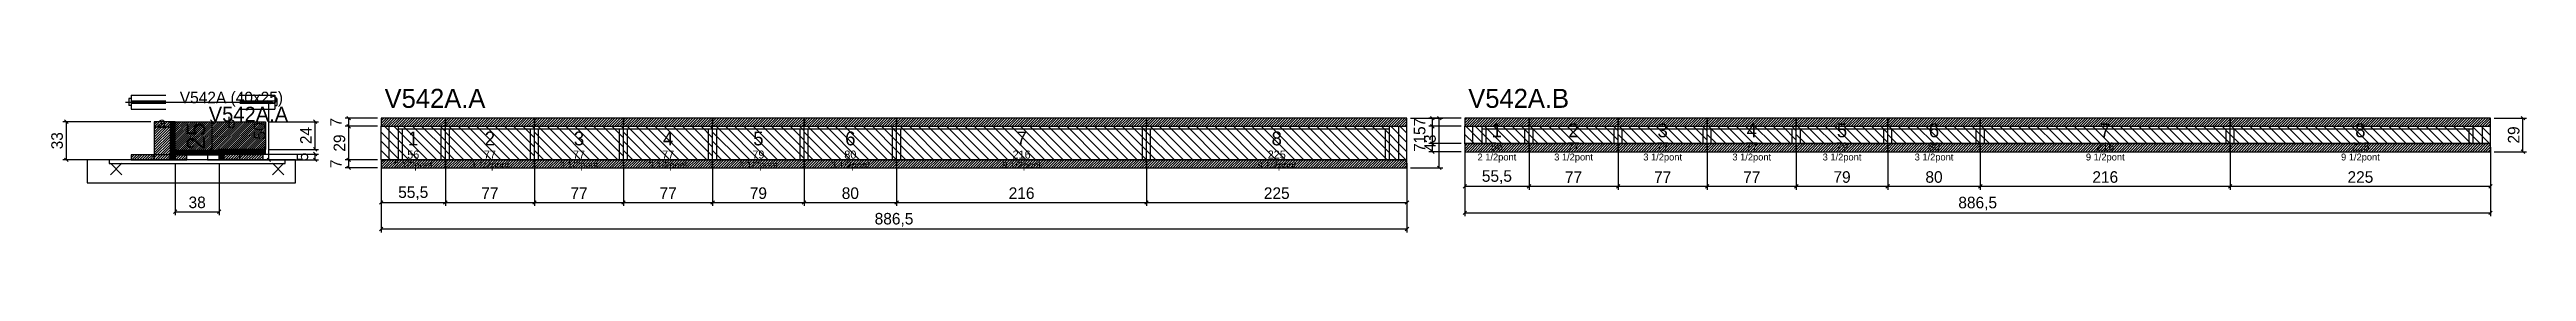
# Model space of a CAD drawing. Extents: x -69 to 2072, y -92 to 33.
import ezdxf
from ezdxf.enums import TextEntityAlignment as Align

# ---------------------------------------------------------------- set-up
doc = ezdxf.new("R2010")
doc.units = 0
for name, color, linetype in [('5', 5, 'Continuous'), ('barrote', 126, 'Continuous'), ('CONCRETO', 251, 'Continuous'), ('COTA', 241, 'Continuous'), ('Cota Seção (2x)', 241, 'Continuous'), ('detalhes', 7, 'Continuous'), ('Hachura', 251, 'Continuous'), ('Madeira', 126, 'Continuous'), ('NOMENCLATURA', 7, 'Continuous'), ('Painéis', 200, 'Continuous'), ('presilha', 224, 'Continuous'), ('Reaproveitamento', 30, 'Continuous'), ('SARR_2.2x7', 40, 'Continuous'), ('SARR_3.5x7', 81, 'Continuous'), ('SCO-___-LAJ', 224, 'Continuous'), ('TENSOR', 224, 'Continuous'), ('texto', 7, 'Continuous'), ('Texto Seção', 7, 'Continuous')]:
    doc.layers.add(name, color=color, linetype=linetype)
doc.dimstyles.new('PAINEL', dxfattribs={"dimtxt": 10, "dimasz": 3, "dimexe": 3, "dimexo": 3, "dimgap": 3, "dimtad": 1, "dimblk": 'OBLIQUE', "dimblk1": 'OBLIQUE', "dimcen": 2.5, "dimclrd": 4, "dimclre": 4, "dimclrt": 240, "dimazin": 3, "dimtfac": 1, "dimtmove": 0, "dimatfit": 3})
doc.dimstyles.new('SECAO2X', dxfattribs={"dimtxt": 16, "dimasz": 3, "dimexe": 3, "dimexo": 3, "dimgap": 3, "dimtad": 1, "dimblk": 'OBLIQUE', "dimblk1": 'OBLIQUE', "dimcen": 2.5, "dimclrd": 4, "dimclre": 4, "dimclrt": 240, "dimazin": 3, "dimtfac": 1, "dimtmove": 0, "dimatfit": 3})

# ---------------------------------------------------------------- blocks, each defined once
blk = doc.blocks.new('_OBLIQUE')
at = {"color": 0, "linetype": 'BYBLOCK'}
blk.add_line((-0.5, -0.5), (0.5, 0.5), dxfattribs=at)

msp = doc.modelspace()

# ---------------------------------------------------------------- hatches: boundary and pattern name
at = {"layer": 'COTA'}
h = msp.add_hatch(dxfattribs=at)
h.set_pattern_fill('ANSI31', scale=0.4)
h.paths.add_polyline_path([(40, -21), (40, 4), (118, 4), (118, -20), (78, -20), (78, -21)])
h = msp.add_hatch(dxfattribs=at)
h.set_pattern_fill('ANSI31', scale=0.5)
h.paths.add_polyline_path([(218, 0), (273.5, 0), (273.5, 7), (218, 7)])
h = msp.add_hatch(dxfattribs=at)
h.set_pattern_fill('ANSI31', scale=0.5)
h.paths.add_polyline_path([(273.5, 0), (350.5, 0), (350.5, 7), (273.5, 7)])
h = msp.add_hatch(dxfattribs=at)
h.set_pattern_fill('ANSI31', scale=0.5)
h.paths.add_polyline_path([(350.5, 0), (427.5, 0), (427.5, 7), (350.5, 7)])
h = msp.add_hatch(dxfattribs=at)
h.set_pattern_fill('ANSI31', scale=0.5)
h.paths.add_polyline_path([(427.5, 0), (504.5, 0), (504.5, 7), (427.5, 7)])
h = msp.add_hatch(dxfattribs=at)
h.set_pattern_fill('ANSI31', scale=0.5)
h.paths.add_polyline_path([(504.5, 0), (583.5, 0), (583.5, 7), (504.5, 7)])
h = msp.add_hatch(dxfattribs=at)
h.set_pattern_fill('ANSI31', scale=0.5)
h.paths.add_polyline_path([(583.5, 0), (663.5, 0), (663.5, 7), (583.5, 7)])
h = msp.add_hatch(dxfattribs=at)
h.set_pattern_fill('ANSI31', scale=0.5)
h.paths.add_polyline_path([(663.5, 0), (879.5, 0), (879.5, 7), (663.5, 7)])
h = msp.add_hatch(dxfattribs=at)
h.set_pattern_fill('ANSI31', scale=0.5)
h.paths.add_polyline_path([(879.5, 0), (1104.5, 0), (1104.5, 7), (879.5, 7)])
h = msp.add_hatch(dxfattribs=at)
h.set_pattern_fill('ANSI31', scale=0.5)
h.paths.add_polyline_path([(1154.5, 0), (1210, 0), (1210, 7), (1154.5, 7)])
h = msp.add_hatch(dxfattribs=at)
h.set_pattern_fill('ANSI31', scale=0.5)
h.paths.add_polyline_path([(1210, 0), (1287, 0), (1287, 7), (1210, 7)])
h = msp.add_hatch(dxfattribs=at)
h.set_pattern_fill('ANSI31', scale=0.5)
h.paths.add_polyline_path([(1287, 0), (1364, 0), (1364, 7), (1287, 7)])
h = msp.add_hatch(dxfattribs=at)
h.set_pattern_fill('ANSI31', scale=0.5)
h.paths.add_polyline_path([(1364, 0), (1441, 0), (1441, 7), (1364, 7)])
h = msp.add_hatch(dxfattribs=at)
h.set_pattern_fill('ANSI31', scale=0.5)
h.paths.add_polyline_path([(1441, 0), (1520, 0), (1520, 7), (1441, 7)])
h = msp.add_hatch(dxfattribs=at)
h.set_pattern_fill('ANSI31', scale=0.5)
h.paths.add_polyline_path([(1520, 0), (1600, 0), (1600, 7), (1520, 7)])
h = msp.add_hatch(dxfattribs=at)
h.set_pattern_fill('ANSI31', scale=0.5)
h.paths.add_polyline_path([(1600, 0), (1816, 0), (1816, 7), (1600, 7)])
h = msp.add_hatch(dxfattribs=at)
h.set_pattern_fill('ANSI31', scale=0.5)
h.paths.add_polyline_path([(1816, 0), (2041, 0), (2041, 7), (1816, 7)])
h = msp.add_hatch(dxfattribs=at)
h.set_pattern_fill('ANSI31', scale=0.5)
h.paths.add_polyline_path([(1154.5, -22), (1210, -22), (1210, -15), (1154.5, -15)])
h = msp.add_hatch(dxfattribs=at)
h.set_pattern_fill('ANSI31', scale=0.5)
h.paths.add_polyline_path([(1210, -22), (1287, -22), (1287, -15), (1210, -15)])
h = msp.add_hatch(dxfattribs=at)
h.set_pattern_fill('ANSI31', scale=0.5)
h.paths.add_polyline_path([(1287, -22), (1364, -22), (1364, -15), (1287, -15)])
h = msp.add_hatch(dxfattribs=at)
h.set_pattern_fill('ANSI31', scale=0.5)
h.paths.add_polyline_path([(1364, -22), (1441, -22), (1441, -15), (1364, -15)])
h = msp.add_hatch(dxfattribs=at)
h.set_pattern_fill('ANSI31', scale=0.5)
h.paths.add_polyline_path([(1441, -22), (1520, -22), (1520, -15), (1441, -15)])
h = msp.add_hatch(dxfattribs=at)
h.set_pattern_fill('ANSI31', scale=0.5)
h.paths.add_polyline_path([(1520, -22), (1600, -22), (1600, -15), (1520, -15)])
h = msp.add_hatch(dxfattribs=at)
h.set_pattern_fill('ANSI31', scale=0.5)
h.paths.add_polyline_path([(1600, -22), (1816, -22), (1816, -15), (1600, -15)])
h = msp.add_hatch(dxfattribs=at)
h.set_pattern_fill('ANSI31', scale=0.5)
h.paths.add_polyline_path([(1816, -22), (2041, -22), (2041, -15), (1816, -15)])
h = msp.add_hatch(dxfattribs=at)
h.set_pattern_fill('ANSI31', scale=0.5)
h.paths.add_polyline_path([(218, -36), (273.5, -36), (273.5, -29), (218, -29)])
h = msp.add_hatch(dxfattribs=at)
h.set_pattern_fill('ANSI31', scale=0.5)
h.paths.add_polyline_path([(273.5, -36), (350.5, -36), (350.5, -29), (273.5, -29)])
h = msp.add_hatch(dxfattribs=at)
h.set_pattern_fill('ANSI31', scale=0.5)
h.paths.add_polyline_path([(350.5, -36), (427.5, -36), (427.5, -29), (350.5, -29)])
h = msp.add_hatch(dxfattribs=at)
h.set_pattern_fill('ANSI31', scale=0.5)
h.paths.add_polyline_path([(427.5, -36), (504.5, -36), (504.5, -29), (427.5, -29)])
h = msp.add_hatch(dxfattribs=at)
h.set_pattern_fill('ANSI31', scale=0.5)
h.paths.add_polyline_path([(504.5, -36), (583.5, -36), (583.5, -29), (504.5, -29)])
h = msp.add_hatch(dxfattribs=at)
h.set_pattern_fill('ANSI31', scale=0.5)
h.paths.add_polyline_path([(583.5, -36), (663.5, -36), (663.5, -29), (583.5, -29)])
h = msp.add_hatch(dxfattribs=at)
h.set_pattern_fill('ANSI31', scale=0.5)
h.paths.add_polyline_path([(663.5, -36), (879.5, -36), (879.5, -29), (663.5, -29)])
h = msp.add_hatch(dxfattribs=at)
h.set_pattern_fill('ANSI31', scale=0.5)
h.paths.add_polyline_path([(879.5, -36), (1104.5, -36), (1104.5, -29), (879.5, -29)])
at = {"layer": 'Hachura'}
h = msp.add_hatch(dxfattribs=at)
h.set_pattern_fill('ANSI31', scale=0.5)
h.paths.add_polyline_path([(22, -29), (36, -29), (36, 4), (22, 4)])
h = msp.add_hatch(dxfattribs=at)
h.set_pattern_fill('ANSI31', scale=0.5)
h.paths.add_polyline_path([(22, -0.4), (36, -0.4), (36, 4), (22, 4)])
h = msp.add_hatch(dxfattribs=at)
h.set_pattern_fill('SOLID')
h.paths.add_polyline_path([(36, -29), (40, -29), (40, 4), (36, 4)])
h = msp.add_hatch(dxfattribs=at)
h.set_pattern_fill('SOLID')
h.paths.add_polyline_path([(40, -24.6), (78, -24.6), (78, -21), (40, -21)])
h = msp.add_hatch(dxfattribs=at)
h.set_pattern_fill('SOLID')
h.paths.add_polyline_path([(78, -24), (118, -24), (118, -20), (78, -20)])
h = msp.add_hatch(dxfattribs=at)
h.set_pattern_fill('ANSI31', scale=0.5)
h.paths.add_polyline_path([(2, -29), (22, -29), (22, -24.6), (2, -24.6)])
h = msp.add_hatch(dxfattribs=at)
h.set_pattern_fill('ANSI31', scale=0.5)
h.paths.add_polyline_path([(40, -29), (50, -29), (50, -24.6), (40, -24.6)])
h = msp.add_hatch(dxfattribs=at)
h.set_pattern_fill('SOLID')
h.paths.add_polyline_path([(78, -29), (82, -29), (82, -24), (78, -24)])
h = msp.add_hatch(dxfattribs=at)
h.set_pattern_fill('ANSI31', scale=0.5)
h.paths.add_polyline_path([(82, -29), (96, -29), (96, -24), (82, -24)])
h = msp.add_hatch(dxfattribs=at)
h.set_pattern_fill('ANSI31', scale=0.5)
h.paths.add_polyline_path([(82, -28.4), (96, -28.4), (96, -24), (82, -24)])
h = msp.add_hatch(dxfattribs=at)
h.set_pattern_fill('ANSI31', scale=0.5)
h.paths.add_polyline_path([(96, -29), (116, -29), (116, -24.6), (96, -24.6)])

# ---------------------------------------------------------------- linework, layer by layer
for p, q in [((0, 24), (0, 18)), ((2, 24), (0, 24)), ((2, 27), (32, 27)), ((2, 27), (2, 15)), ((2, 22), (32, 22)), ((96, 27), (126, 27)), ((96, 22), (126, 22)), ((126, 27), (126, 15)), ((126, 24), (128, 24)), ((128, 24), (128, 18)), ((2, 18), (0, 18)), ((2, 20), (32, 20)), ((2, 15), (32, 15)), ((96, 20), (126, 20)), ((96, 15), (126, 15)), ((126, 18), (128, 18))]:
    msp.add_line(p, q)
at = {"layer": 'barrote'}
msp.add_lwpolyline([(-36, -49), (144, -49), (144, -29), (-36, -29)], close=True, dxfattribs=at)
at = {"layer": 'CONCRETO'}
msp.add_lwpolyline([(40, -21), (40, 4), (118, 4), (118, -20), (78, -20), (78, -21)], close=True, dxfattribs=at)
at = {"layer": 'Madeira'}
for points in [[(22, -29), (36, -29), (36, 4), (22, 4)], [(22, -0.4), (36, -0.4), (36, 4), (22, 4)], [(2, -29), (22, -29), (22, -24.6), (2, -24.6)], [(22, -29), (36, -29), (36, -24.6), (22, -24.6)], [(40, -29), (50, -29), (50, -24.6), (40, -24.6)], [(68, -29), (78, -29), (78, -24.6), (68, -24.6)], [(82, -29), (96, -29), (96, -24), (82, -24)], [(82, -28.4), (96, -28.4), (96, -24), (82, -24)], [(96, -29), (116, -29), (116, -24.6), (96, -24.6)]]:
    msp.add_lwpolyline(points, close=True, dxfattribs=at)
at = {"layer": 'Painéis'}
for p, q in [((218, 0), (273.5, 0)), ((218, -29), (218, 0)), ((273.5, -29), (273.5, 0)), ((273.5, -29), (273.5, 0)), ((273.5, 0), (350.5, 0)), ((273.5, -29), (273.5, 0)), ((350.5, -29), (350.5, 0)), ((350.5, -29), (350.5, 0)), ((350.5, 0), (427.5, 0)), ((350.5, -29), (350.5, 0)), ((427.5, -29), (427.5, 0)), ((427.5, -29), (427.5, 0)), ((427.5, 0), (504.5, 0)), ((427.5, -29), (427.5, 0)), ((504.5, -29), (504.5, 0)), ((504.5, -29), (504.5, 0)), ((504.5, 0), (583.5, 0)), ((504.5, -29), (504.5, 0)), ((583.5, -29), (583.5, 0)), ((583.5, -29), (583.5, 0)), ((583.5, 0), (663.5, 0)), ((583.5, -29), (583.5, 0)), ((663.5, -29), (663.5, 0)), ((663.5, -29), (663.5, 0)), ((663.5, 0), (879.5, 0)), ((663.5, -29), (663.5, 0)), ((879.5, -29), (879.5, 0)), ((879.5, -29), (879.5, 0)), ((879.5, 0), (1104.5, 0)), ((879.5, -29), (879.5, 0)), ((1104.5, -29), (1104.5, 0)), ((1154.5, 0), (1210, 0)), ((1154.5, -15), (1154.5, 0)), ((1210, -15), (1210, 0)), ((1210, -15), (1210, 0)), ((1210, 0), (1287, 0)), ((1210, -15), (1210, 0)), ((1287, -15), (1287, 0)), ((1287, -15), (1287, 0)), ((1287, 0), (1364, 0)), ((1287, -15), (1287, 0)), ((1364, -15), (1364, 0)), ((1364, -15), (1364, 0)), ((1364, 0), (1441, 0)), ((1364, -15), (1364, 0)), ((1441, -15), (1441, 0)), ((1441, -15), (1441, 0)), ((1441, 0), (1520, 0)), ((1441, -15), (1441, 0)), ((1520, -15), (1520, 0)), ((1520, -15), (1520, 0)), ((1520, 0), (1600, 0)), ((1520, -15), (1520, 0)), ((1600, -15), (1600, 0)), ((1600, -15), (1600, 0)), ((1600, 0), (1816, 0)), ((1600, -15), (1600, 0)), ((1816, -15), (1816, 0)), ((1816, -15), (1816, 0)), ((1816, 0), (2041, 0)), ((1816, -15), (1816, 0)), ((2041, -15), (2041, 0)), ((1154.5, -15), (1210, -15)), ((1210, -15), (1287, -15)), ((1287, -15), (1364, -15)), ((1364, -15), (1441, -15)), ((1441, -15), (1520, -15)), ((1520, -15), (1600, -15)), ((1600, -15), (1816, -15)), ((1816, -15), (2041, -15)), ((218, -29), (273.5, -29)), ((273.5, -29), (350.5, -29)), ((350.5, -29), (427.5, -29)), ((427.5, -29), (504.5, -29)), ((504.5, -29), (583.5, -29)), ((583.5, -29), (663.5, -29)), ((663.5, -29), (879.5, -29)), ((879.5, -29), (1104.5, -29))]:
    msp.add_line(p, q, dxfattribs=at)
for points in [[(36, -29), (40, -29), (40, 4), (36, 4)], [(40, -24.6), (78, -24.6), (78, -21), (40, -21)], [(78, -24), (118, -24), (118, -20), (78, -20)], [(78, -29), (82, -29), (82, -24), (78, -24)]]:
    msp.add_lwpolyline(points, close=True, dxfattribs=at)
at = {"layer": 'presilha'}
for p, q in [((-16, -42), (-6, -32)), ((-16, -32), (-6, -42)), ((124, -42), (134, -32)), ((124, -32), (134, -42))]:
    msp.add_line(p, q, dxfattribs=at)
at = {"layer": 'Reaproveitamento', "color": 30}
for p, q in [((250, -29), (221, 0)), ((258, -29), (229, 0)), ((266, -29), (237, 0)), ((273.5, -28.5), (245, 0)), ((273.5, -20.5), (253, 0)), ((273.5, -12.5), (261, 0)), ((273.5, -4.5), (269, 0)), ((305.5, -29), (276.5, 0)), ((313.5, -29), (284.5, 0)), ((321.5, -29), (292.5, 0)), ((329.5, -29), (300.5, 0)), ((337.5, -29), (308.5, 0)), ((345.5, -29), (316.5, 0)), ((350.5, -26), (324.5, 0)), ((350.5, -18), (332.5, 0)), ((350.5, -10), (340.5, 0)), ((350.5, -2), (348.5, 0)), ((382.5, -29), (353.5, 0)), ((390.5, -29), (361.5, 0)), ((398.5, -29), (369.5, 0)), ((406.5, -29), (377.5, 0)), ((414.5, -29), (385.5, 0)), ((422.5, -29), (393.5, 0)), ((427.5, -26), (401.5, 0)), ((427.5, -18), (409.5, 0)), ((427.5, -10), (417.5, 0)), ((427.5, -2), (425.5, 0)), ((459.5, -29), (430.5, 0)), ((467.5, -29), (438.5, 0)), ((475.5, -29), (446.5, 0)), ((483.5, -29), (454.5, 0)), ((491.5, -29), (462.5, 0)), ((499.5, -29), (470.5, 0)), ((504.5, -26), (478.5, 0)), ((504.5, -18), (486.5, 0)), ((504.5, -10), (494.5, 0)), ((504.5, -2), (502.5, 0)), ((536.5, -29), (507.5, 0)), ((544.5, -29), (515.5, 0)), ((552.5, -29), (523.5, 0)), ((560.5, -29), (531.5, 0)), ((568.5, -29), (539.5, 0)), ((576.5, -29), (547.5, 0)), ((583.5, -28), (555.5, 0)), ((583.5, -20), (563.5, 0)), ((583.5, -12), (571.5, 0)), ((583.5, -4), (579.5, 0)), ((615.5, -29), (586.5, 0)), ((623.5, -29), (594.5, 0)), ((631.5, -29), (602.5, 0)), ((639.5, -29), (610.5, 0)), ((647.5, -29), (618.5, 0)), ((655.5, -29), (626.5, 0)), ((663.5, -29), (634.5, 0)), ((663.5, -21), (642.5, 0)), ((663.5, -13), (650.5, 0)), ((663.5, -5), (658.5, 0)), ((695.5, -29), (666.5, 0)), ((703.5, -29), (674.5, 0)), ((711.5, -29), (682.5, 0)), ((719.5, -29), (690.5, 0)), ((727.5, -29), (698.5, 0)), ((735.5, -29), (706.5, 0)), ((743.5, -29), (714.5, 0)), ((751.5, -29), (722.5, 0)), ((759.5, -29), (730.5, 0)), ((767.5, -29), (738.5, 0)), ((775.5, -29), (746.5, 0)), ((783.5, -29), (754.5, 0)), ((791.5, -29), (762.5, 0)), ((799.5, -29), (770.5, 0)), ((807.5, -29), (778.5, 0)), ((815.5, -29), (786.5, 0)), ((823.5, -29), (794.5, 0)), ((831.5, -29), (802.5, 0)), ((839.5, -29), (810.5, 0)), ((847.5, -29), (818.5, 0)), ((855.5, -29), (826.5, 0)), ((863.5, -29), (834.5, 0)), ((871.5, -29), (842.5, 0)), ((879.5, -29), (850.5, 0)), ((879.5, -21), (858.5, 0)), ((879.5, -13), (866.5, 0)), ((879.5, -5), (874.5, 0)), ((911.5, -29), (882.5, 0)), ((919.5, -29), (890.5, 0)), ((927.5, -29), (898.5, 0)), ((935.5, -29), (906.5, 0)), ((943.5, -29), (914.5, 0)), ((951.5, -29), (922.5, 0)), ((959.5, -29), (930.5, 0)), ((967.5, -29), (938.5, 0)), ((975.5, -29), (946.5, 0)), ((983.5, -29), (954.5, 0)), ((991.5, -29), (962.5, 0)), ((999.5, -29), (970.5, 0)), ((1007.5, -29), (978.5, 0)), ((1015.5, -29), (986.5, 0)), ((1023.5, -29), (994.5, 0)), ((1031.5, -29), (1002.5, 0)), ((1039.5, -29), (1010.5, 0)), ((1047.5, -29), (1018.5, 0)), ((1055.5, -29), (1026.5, 0)), ((1063.5, -29), (1034.5, 0)), ((1071.5, -29), (1042.5, 0)), ((1079.5, -29), (1050.5, 0)), ((1087.5, -29), (1058.5, 0)), ((1095.5, -29), (1066.5, 0)), ((1103.5, -29), (1074.5, 0)), ((1104.5, -22), (1082.5, 0)), ((1104.5, -14), (1090.5, 0)), ((1104.5, -6), (1098.5, 0)), ((1170.5, -15), (1155.5, 0)), ((1178.5, -15), (1163.5, 0)), ((1186.5, -15), (1171.5, 0)), ((1194.5, -15), (1179.5, 0)), ((1202.5, -15), (1187.5, 0)), ((1210, -14.5), (1195.5, 0)), ((1210, -6.5), (1203.5, 0)), ((1226, -15), (1211, 0)), ((1234, -15), (1219, 0)), ((1242, -15), (1227, 0)), ((1250, -15), (1235, 0)), ((1258, -15), (1243, 0)), ((1266, -15), (1251, 0)), ((1274, -15), (1259, 0)), ((1282, -15), (1267, 0)), ((1287, -12), (1275, 0)), ((1287, -4), (1283, 0)), ((1303, -15), (1288, 0)), ((1311, -15), (1296, 0)), ((1319, -15), (1304, 0)), ((1327, -15), (1312, 0)), ((1335, -15), (1320, 0)), ((1343, -15), (1328, 0)), ((1351, -15), (1336, 0)), ((1359, -15), (1344, 0)), ((1364, -12), (1352, 0)), ((1364, -4), (1360, 0)), ((1380, -15), (1365, 0)), ((1388, -15), (1373, 0)), ((1396, -15), (1381, 0)), ((1404, -15), (1389, 0)), ((1412, -15), (1397, 0)), ((1420, -15), (1405, 0)), ((1428, -15), (1413, 0)), ((1436, -15), (1421, 0)), ((1441, -12), (1429, 0)), ((1441, -4), (1437, 0)), ((1457, -15), (1442, 0)), ((1465, -15), (1450, 0)), ((1473, -15), (1458, 0)), ((1481, -15), (1466, 0)), ((1489, -15), (1474, 0)), ((1497, -15), (1482, 0)), ((1505, -15), (1490, 0)), ((1513, -15), (1498, 0)), ((1520, -14), (1506, 0)), ((1520, -6), (1514, 0)), ((1536, -15), (1521, 0)), ((1544, -15), (1529, 0)), ((1552, -15), (1537, 0)), ((1560, -15), (1545, 0)), ((1568, -15), (1553, 0)), ((1576, -15), (1561, 0)), ((1584, -15), (1569, 0)), ((1592, -15), (1577, 0)), ((1600, -15), (1585, 0)), ((1600, -7), (1593, 0)), ((1616, -15), (1601, 0)), ((1624, -15), (1609, 0)), ((1632, -15), (1617, 0)), ((1640, -15), (1625, 0)), ((1648, -15), (1633, 0)), ((1656, -15), (1641, 0)), ((1664, -15), (1649, 0)), ((1672, -15), (1657, 0)), ((1680, -15), (1665, 0)), ((1688, -15), (1673, 0)), ((1696, -15), (1681, 0)), ((1704, -15), (1689, 0)), ((1712, -15), (1697, 0)), ((1720, -15), (1705, 0)), ((1728, -15), (1713, 0)), ((1736, -15), (1721, 0)), ((1744, -15), (1729, 0)), ((1752, -15), (1737, 0)), ((1760, -15), (1745, 0)), ((1768, -15), (1753, 0)), ((1776, -15), (1761, 0)), ((1784, -15), (1769, 0)), ((1792, -15), (1777, 0)), ((1800, -15), (1785, 0)), ((1808, -15), (1793, 0)), ((1816, -15), (1801, 0)), ((1816, -7), (1809, 0)), ((1832, -15), (1817, 0)), ((1840, -15), (1825, 0)), ((1848, -15), (1833, 0)), ((1856, -15), (1841, 0)), ((1864, -15), (1849, 0)), ((1872, -15), (1857, 0)), ((1880, -15), (1865, 0)), ((1888, -15), (1873, 0)), ((1896, -15), (1881, 0)), ((1904, -15), (1889, 0)), ((1912, -15), (1897, 0)), ((1920, -15), (1905, 0)), ((1928, -15), (1913, 0)), ((1936, -15), (1921, 0)), ((1944, -15), (1929, 0)), ((1952, -15), (1937, 0)), ((1960, -15), (1945, 0)), ((1968, -15), (1953, 0)), ((1976, -15), (1961, 0)), ((1984, -15), (1969, 0)), ((1992, -15), (1977, 0)), ((2000, -15), (1985, 0)), ((2008, -15), (1993, 0)), ((2016, -15), (2001, 0)), ((2024, -15), (2009, 0)), ((2032, -15), (2017, 0)), ((2040, -15), (2025, 0)), ((2041, -8), (2033, 0)), ((2041, 0), (2041, 0)), ((242, -29), (218, -5)), ((234, -29), (218, -13)), ((226, -29), (218, -21)), ((297.5, -29), (273.5, -5)), ((289.5, -29), (273.5, -13)), ((281.5, -29), (273.5, -21)), ((374.5, -29), (350.5, -5)), ((366.5, -29), (350.5, -13)), ((358.5, -29), (350.5, -21)), ((451.5, -29), (427.5, -5)), ((443.5, -29), (427.5, -13)), ((435.5, -29), (427.5, -21)), ((528.5, -29), (504.5, -5)), ((520.5, -29), (504.5, -13)), ((512.5, -29), (504.5, -21)), ((607.5, -29), (583.5, -5)), ((599.5, -29), (583.5, -13)), ((591.5, -29), (583.5, -21)), ((687.5, -29), (663.5, -5)), ((679.5, -29), (663.5, -13)), ((671.5, -29), (663.5, -21)), ((903.5, -29), (879.5, -5)), ((895.5, -29), (879.5, -13)), ((887.5, -29), (879.5, -21)), ((1162.5, -15), (1154.5, -7)), ((1154.5, -15), (1154.5, -15)), ((1218, -15), (1210, -7)), ((1210, -15), (1210, -15)), ((1295, -15), (1287, -7)), ((1287, -15), (1287, -15)), ((1372, -15), (1364, -7)), ((1364, -15), (1364, -15)), ((1449, -15), (1441, -7)), ((1441, -15), (1441, -15)), ((1528, -15), (1520, -7)), ((1520, -15), (1520, -15)), ((1608, -15), (1600, -7)), ((1600, -15), (1600, -15)), ((1824, -15), (1816, -7)), ((1816, -15), (1816, -15)), ((218, -29), (218, -29)), ((273.5, -29), (273.5, -29)), ((350.5, -29), (350.5, -29)), ((427.5, -29), (427.5, -29)), ((504.5, -29), (504.5, -29)), ((583.5, -29), (583.5, -29)), ((663.5, -29), (663.5, -29)), ((879.5, -29), (879.5, -29))]:
    msp.add_line(p, q, dxfattribs=at)
at = {"layer": 'SARR_2.2x7'}
for p, q in [((225, -29), (225, 0)), ((1097.5, -29), (1097.5, 0)), ((1161.5, -15), (1161.5, 0)), ((2034, -15), (2034, 0)), ((233, -2.2), (273.5, -2.2)), ((273.5, -2.2), (350.5, -2.2)), ((350.5, -2.2), (427.5, -2.2)), ((427.5, -2.2), (504.5, -2.2)), ((504.5, -2.2), (583.5, -2.2)), ((583.5, -2.2), (663.5, -2.2)), ((663.5, -2.2), (879.5, -2.2)), ((879.5, -2.2), (1089.5, -2.2)), ((1169.5, -2.2), (1210, -2.2)), ((1210, -2.2), (1287, -2.2)), ((1287, -2.2), (1364, -2.2)), ((1364, -2.2), (1441, -2.2)), ((1441, -2.2), (1520, -2.2)), ((1520, -2.2), (1600, -2.2)), ((1600, -2.2), (1816, -2.2)), ((1816, -2.2), (2026, -2.2))]:
    msp.add_line(p, q, dxfattribs=at)
at = {"layer": 'SARR_3.5x7'}
for p, q in [((233, -29), (233, 0)), ((273.5, -29), (273.5, 0)), ((273.5, -29), (273.5, 0)), ((350.5, -29), (350.5, 0)), ((350.5, -29), (350.5, 0)), ((427.5, -29), (427.5, 0)), ((427.5, -29), (427.5, 0)), ((504.5, -29), (504.5, 0)), ((504.5, -29), (504.5, 0)), ((583.5, -29), (583.5, 0)), ((583.5, -29), (583.5, 0)), ((663.5, -29), (663.5, 0)), ((663.5, -29), (663.5, 0)), ((879.5, -29), (879.5, 0)), ((879.5, -29), (879.5, 0)), ((1089.5, -29), (1089.5, 0)), ((1169.5, -15), (1169.5, 0)), ((1210, -15), (1210, 0)), ((1210, -15), (1210, 0)), ((1287, -15), (1287, 0)), ((1287, -15), (1287, 0)), ((1364, -15), (1364, 0)), ((1364, -15), (1364, 0)), ((1441, -15), (1441, 0)), ((1441, -15), (1441, 0)), ((1520, -15), (1520, 0)), ((1520, -15), (1520, 0)), ((1600, -15), (1600, 0)), ((1600, -15), (1600, 0)), ((1816, -15), (1816, 0)), ((1816, -15), (1816, 0)), ((2026, -15), (2026, 0)), ((236.5, -29), (236.5, -2.2)), ((270, -29), (270, -2.2)), ((277, -29), (277, -2.2)), ((347, -29), (347, -2.2)), ((354, -29), (354, -2.2)), ((424, -29), (424, -2.2)), ((431, -29), (431, -2.2)), ((501, -29), (501, -2.2)), ((508, -29), (508, -2.2)), ((580, -29), (580, -2.2)), ((587, -29), (587, -2.2)), ((660, -29), (660, -2.2)), ((667, -29), (667, -2.2)), ((876, -29), (876, -2.2)), ((883, -29), (883, -2.2)), ((1086, -29), (1086, -2.2)), ((1169.5, -15), (1173, -15)), ((1173, -15), (1173, -2.2)), ((1206.5, -15), (1206.5, -2.2)), ((1206.5, -15), (1210, -15)), ((1210, -15), (1213.5, -15)), ((1213.5, -15), (1213.5, -2.2)), ((1283.5, -15), (1283.5, -2.2)), ((1283.5, -15), (1287, -15)), ((1287, -15), (1290.5, -15)), ((1290.5, -15), (1290.5, -2.2)), ((1360.5, -15), (1360.5, -2.2)), ((1360.5, -15), (1364, -15)), ((1364, -15), (1367.5, -15)), ((1367.5, -15), (1367.5, -2.2)), ((1437.5, -15), (1437.5, -2.2)), ((1437.5, -15), (1441, -15)), ((1441, -15), (1444.5, -15)), ((1444.5, -15), (1444.5, -2.2)), ((1516.5, -15), (1516.5, -2.2)), ((1516.5, -15), (1520, -15)), ((1520, -15), (1523.5, -15)), ((1523.5, -15), (1523.5, -2.2)), ((1596.5, -15), (1596.5, -2.2)), ((1596.5, -15), (1600, -15)), ((1600, -15), (1603.5, -15)), ((1603.5, -15), (1603.5, -2.2)), ((1812.5, -15), (1812.5, -2.2)), ((1812.5, -15), (1816, -15)), ((1816, -15), (1819.5, -15)), ((1819.5, -15), (1819.5, -2.2)), ((2022.5, -15), (2022.5, -2.2)), ((2022.5, -15), (2026, -15)), ((233, -29), (236.5, -29)), ((270, -29), (273.5, -29)), ((273.5, -29), (277, -29)), ((347, -29), (350.5, -29)), ((350.5, -29), (354, -29)), ((424, -29), (427.5, -29)), ((427.5, -29), (431, -29)), ((501, -29), (504.5, -29)), ((504.5, -29), (508, -29)), ((580, -29), (583.5, -29)), ((583.5, -29), (587, -29)), ((660, -29), (663.5, -29)), ((663.5, -29), (667, -29)), ((876, -29), (879.5, -29)), ((879.5, -29), (883, -29)), ((1086, -29), (1089.5, -29))]:
    msp.add_line(p, q, dxfattribs=at)
at = {"layer": 'SCO-___-LAJ'}
for points in [[(218, 0), (273.5, 0), (273.5, 7), (218, 7)], [(273.5, 0), (350.5, 0), (350.5, 7), (273.5, 7)], [(350.5, 0), (427.5, 0), (427.5, 7), (350.5, 7)], [(427.5, 0), (504.5, 0), (504.5, 7), (427.5, 7)], [(504.5, 0), (583.5, 0), (583.5, 7), (504.5, 7)], [(583.5, 0), (663.5, 0), (663.5, 7), (583.5, 7)], [(663.5, 0), (879.5, 0), (879.5, 7), (663.5, 7)], [(879.5, 0), (1104.5, 0), (1104.5, 7), (879.5, 7)], [(1154.5, 0), (1210, 0), (1210, 7), (1154.5, 7)], [(1210, 0), (1287, 0), (1287, 7), (1210, 7)], [(1287, 0), (1364, 0), (1364, 7), (1287, 7)], [(1364, 0), (1441, 0), (1441, 7), (1364, 7)], [(1441, 0), (1520, 0), (1520, 7), (1441, 7)], [(1520, 0), (1600, 0), (1600, 7), (1520, 7)], [(1600, 0), (1816, 0), (1816, 7), (1600, 7)], [(1816, 0), (2041, 0), (2041, 7), (1816, 7)], [(1154.5, -22), (1210, -22), (1210, -15), (1154.5, -15)], [(1210, -22), (1287, -22), (1287, -15), (1210, -15)], [(1287, -22), (1364, -22), (1364, -15), (1287, -15)], [(1364, -22), (1441, -22), (1441, -15), (1364, -15)], [(1441, -22), (1520, -22), (1520, -15), (1441, -15)], [(1520, -22), (1600, -22), (1600, -15), (1520, -15)], [(1600, -22), (1816, -22), (1816, -15), (1600, -15)], [(1816, -22), (2041, -22), (2041, -15), (1816, -15)], [(-17, -32.2), (135, -32.2), (135, -29), (-17, -29)], [(218, -36), (273.5, -36), (273.5, -29), (218, -29)], [(273.5, -36), (350.5, -36), (350.5, -29), (273.5, -29)], [(350.5, -36), (427.5, -36), (427.5, -29), (350.5, -29)], [(427.5, -36), (504.5, -36), (504.5, -29), (427.5, -29)], [(504.5, -36), (583.5, -36), (583.5, -29), (504.5, -29)], [(583.5, -36), (663.5, -36), (663.5, -29), (583.5, -29)], [(663.5, -36), (879.5, -36), (879.5, -29), (663.5, -29)], [(879.5, -36), (1104.5, -36), (1104.5, -29), (879.5, -29)]]:
    msp.add_lwpolyline(points, close=True, dxfattribs=at)
at = {"layer": 'TENSOR'}
msp.add_line((-3, 21), (116, 21), dxfattribs=at)

# ---------------------------------------------------------------- texts
at = {"layer": '5'}
for s, height, p in [('1', 12, (1182.25, -3.5)), ('2', 12, (1248.5, -3.5)), ('3', 12, (1325.5, -3.5)), ('4', 12, (1402.5, -3.5)), ('5', 12, (1480.5, -3.5)), ('6', 12, (1560, -3.5)), ('7', 12, (1708, -3.5)), ('8', 12, (1928.5, -3.5)), ('56', 7, (245.75, -24.5)), ('1', 12, (245.75, -10.5)), ('77', 7, (312, -24.5)), ('2', 12, (312, -10.5)), ('77', 7, (389, -24.5)), ('3', 12, (389, -10.5)), ('77', 7, (466, -24.5)), ('4', 12, (466, -10.5)), ('79', 7, (544, -24.5)), ('5', 12, (544, -10.5)), ('80', 7, (623.5, -24.5)), ('6', 12, (623.5, -10.5)), ('216', 7, (771.5, -24.5)), ('7', 12, (771.5, -10.5)), ('225', 7, (992, -24.5)), ('8', 12, (992, -10.5)), ('56', 7, (1182.25, -17.5)), ('77', 7, (1248.5, -17.5)), ('77', 7, (1325.5, -17.5)), ('77', 7, (1402.5, -17.5)), ('79', 7, (1480.5, -17.5)), ('80', 7, (1560, -17.5)), ('216', 7, (1708, -17.5)), ('225', 7, (1928.5, -17.5))]:
    msp.add_text(s, height=height, dxfattribs=at).set_placement(p, align=Align.MIDDLE_CENTER)
at = {"layer": 'detalhes'}
for s, p in [('a', (25, -1.7)), ('b', (85, -1.7)), ('c', (50, -18.5))]:
    msp.add_text(s, height=9.6, dxfattribs=at).set_placement(p)
at = {"layer": 'NOMENCLATURA'}
for s, p in [('V542A.A', (221, 16)), ('V542A.B', (1157.5, 16))]:
    msp.add_text(s, height=16.5, dxfattribs=at).set_placement(p)
at = {"layer": 'texto', "char_height": 6, "attachment_point": 5}
for s, insert in [('2 1/2pont', (245.75, -34.5)), ('3 1/2pont', (312, -34.5)), ('3 1/2pont', (389, -34.5)), ('3 1/2pont', (466, -34.5)), ('3 1/2pont', (544, -34.5)), ('3 1/2pont', (623.5, -34.5)), ('9 1/2pont', (771.5, -34.5)), ('9 1/2pont', (992, -34.5)), ('2 1/2pont', (1182.25, -27.5)), ('3 1/2pont', (1248.5, -27.5)), ('3 1/2pont', (1325.5, -27.5)), ('3 1/2pont', (1402.5, -27.5)), ('3 1/2pont', (1480.5, -27.5)), ('3 1/2pont', (1560, -27.5)), ('9 1/2pont', (1708, -27.5)), ('9 1/2pont', (1928.5, -27.5))]:
    msp.add_mtext(s, dxfattribs=dict(at, insert=insert))
at = {"layer": 'Texto Seção'}
for s, height, p in [('V542A (40x25)', 10, (44, 20)), ('V542A.A', 13, (69, 4))]:
    msp.add_text(s, height=height, dxfattribs=at).set_placement(p)

# ---------------------------------------------------------------- dimensions: what is measured, and where the dimension line sits
at = {"layer": 'COTA'}
for base, p1, p2 in [((121, -29), (96, -29), (96, 21)), ((-54, -29), (2, -29), (22, 4)), ((161, -20), (118, -20), (118, 4)), ((190, 0), (218, 0), (218, 7)), ((190, -29), (218, -29), (218, 0)), ((1132.5, -36), (1104.5, -36), (1104.5, 7)), ((1126.5, 0), (1154.5, 0), (1154.5, 7)), ((1126.5, -15), (1154.5, -15), (1154.5, 0)), ((2069, -22), (2041, -22), (2041, 7)), ((1126.5, -22), (1154.5, -22), (1154.5, -15)), ((161, -29), (96, -29), (96, -24)), ((190, -36), (218, -36), (218, -29))]:
    msp.add_linear_dim(base=base, p1=p1, p2=p2, angle=90, dimstyle='PAINEL', dxfattribs=at).render()
for base, p1, p2 in [((1154.5, -52), (1154.5, -15), (1210, -15)), ((1154.5, -75), (1154.5, -15), (2041, -15)), ((1210, -52), (1210, -15), (1287, -15)), ((1287, -52), (1287, -15), (1364, -15)), ((1364, -52), (1364, -15), (1441, -15)), ((1441, -52), (1441, -15), (1520, -15)), ((1520, -52), (1520, -15), (1600, -15)), ((1600, -52), (1600, -15), (1816, -15)), ((1816, -52), (1816, -15), (2041, -15)), ((40, -74), (40, -29), (78, -29)), ((218, -66), (218, -29), (273.5, -29)), ((218, -89), (218, -29), (1104.5, -29)), ((273.5, -66), (273.5, -29), (350.5, -29)), ((350.5, -66), (350.5, -29), (427.5, -29)), ((427.5, -66), (427.5, -29), (504.5, -29)), ((504.5, -66), (504.5, -29), (583.5, -29)), ((583.5, -66), (583.5, -29), (663.5, -29)), ((663.5, -66), (663.5, -29), (879.5, -29)), ((879.5, -66), (879.5, -29), (1104.5, -29))]:
    msp.add_linear_dim(base=base, p1=p1, p2=p2, dimstyle='PAINEL', dxfattribs=at).render()
at = {"layer": 'Cota Seção (2x)'}
msp.add_linear_dim(base=(72, -21), p1=(40, -21), p2=(40, 4), angle=90, dimstyle='SECAO2X', dxfattribs=at).render()

doc.saveas('drawing.dxf')
